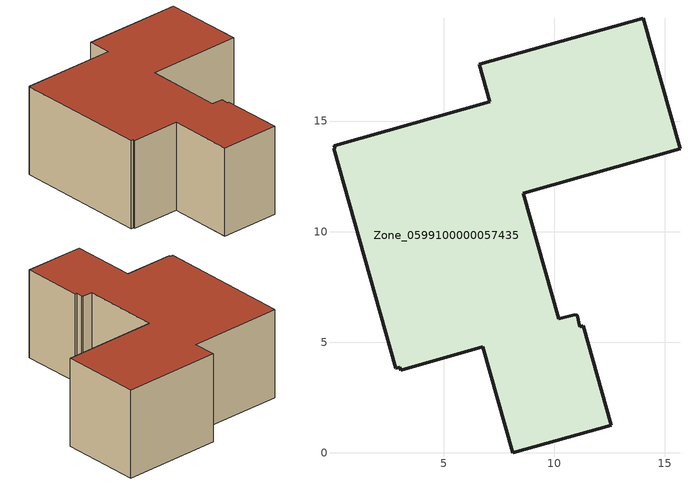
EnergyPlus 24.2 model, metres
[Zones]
Zone_0599100000057435
 floor ground (C_G): 3.06,3.74 3.02,3.87 2.84,3.83 0.03,13.77 0.08,13.78 0.05,13.88 7.1,15.87 6.62,17.56 14.02,19.65 15.69,13.74 8.6,11.74 10.2,6.05 10.94,6.25 11.04,6.22 11.16,5.7 11.31,5.74 12.58,1.25 8.13,0 6.78,4.79 z0
 wall outside (C_F): 7.1,15.87 0.05,13.88 0.08,13.78 0.03,13.77 2.84,3.83 3.02,3.87 3.06,3.74 6.78,4.79 8.13,0 12.58,1.25 11.31,5.74 11.16,5.7 11.04,6.22 10.94,6.25 10.2,6.05 8.6,11.74 15.69,13.74 14.02,19.65 6.62,17.56 7.1,15.87 z0:6.88
 roof outside (C_R): 3.02,3.87 3.06,3.74 6.78,4.79 8.13,0 12.58,1.25 11.31,5.74 11.16,5.7 11.04,6.22 10.94,6.25 10.2,6.05 8.6,11.74 15.69,13.74 14.02,19.65 6.62,17.56 7.1,15.87 0.05,13.88 0.08,13.78 0.03,13.77 2.84,3.83 z6.88
[BUILDING]
Pand.0599100000057435: North Axis=0; Terrain=City; Loads Convergence Tolerance Value=0.04; Temperature Convergence Tolerance Value=0.4; Solar Distribution=FullExterior; Maximum Number of Warmup Days=25; Minimum Number of Warmup Days=1
[Site:Location]
Rotterdam.The.Hague.AP_ZH_NLD Design_Conditions: Latitude=51.96; Longitude=4.45; Time Zone=1; Elevation=-4.5
[SITE:GROUNDTEMPERATURE:BUILDINGSURFACE]
18, 18, 18, 18, 18, 18, 18, 18, 18, 18, 18, 18
[MATERIAL] Thermal Absorptance=0.9; Solar Absorptance=0.7; Visible Absorptance=0.7
Name | Roughness | Thickness | Conductivity | Density | Specific Heat
G.D.1965 | MediumSmooth | 0.15 | 1 | 540 | 1210
F.D.1965 | Rough | 0.3 | 0.857143 | 1920 | 840
R.D.1965 | MediumRough | 0.2 | 0.08 | 1500 | 1000
[CONSTRUCTION]
C_G: G.D.1965
C_F: F.D.1965
C_R: R.D.1965
[ZONE]
Zone_0599100000057435: Type=1; Multiplier=1; Ceiling Height=Autocalculate; Volume=Autocalculate; Floor Area=autocalculate; Part of Total Floor Area=Yes
[ZONEINFILTRATION:DESIGNFLOWRATE]
Infil_Zone_0599100000057435: Zone or ZoneList or Space or SpaceList=Zone_0599100000057435; Schedule=AlwaysOn; Design Flow Rate Calculation Method=Flow/Area; Flow Rate per Floor Area=0.0042; Constant Term Coefficient=1; Temperature Term Coefficient=0; Velocity Term Coefficient=0; Velocity Squared Term Coefficient=0
[HVACTEMPLATE:ZONE:IDEALLOADSAIRSYSTEM]
Zone_0599100000057435: Maximum Heating Supply Air Temperature=50; Minimum Cooling Supply Air Temperature=13; Maximum Heating Supply Air Humidity Ratio=0.0156; Minimum Cooling Supply Air Humidity Ratio=0.0077; Heating Limit=NoLimit; Cooling Limit=NoLimit; Dehumidification Control Type=ConstantSensibleHeatRatio; Cooling Sensible Heat Ratio=0.7; Dehumidification Setpoint=60; Humidification Control Type=None; Humidification Setpoint=30; Outdoor Air Method=None; Outdoor Air Flow Rate per Person=0.00944; Outdoor Air Flow Rate per Zone Floor Area=0; Outdoor Air Flow Rate per Zone=0; Demand Controlled Ventilation Type=None; Outdoor Air Economizer Type=NoEconomizer; Heat Recovery Type=None; Sensible Heat Recovery Effectiveness=0.7; Latent Heat Recovery Effectiveness=0.65
[ZONECONTROL:THERMOSTAT]
ThermostatControl_Zone_0599100000057435: Zone or ZoneList=Zone_0599100000057435; Control Type Schedule=DualSetpointControlType; Control 1=Thermostat_Zone_0599100000057435; Temperature Difference Between Cutout And Setpoint=0
[THERMOSTATSETPOINT:DUALSETPOINT]
Thermostat_Zone_0599100000057435: Heating Setpoint Temperature Schedule=HeatingSetpoint_Zone_0599100000057435; Cooling Setpoint Temperature Schedule=CoolingSetpoint_Zone_0599100000057435
[SCHEDULE:COMPACT]
HeatingSetpoint_Zone_0599100000057435: Through: 12/31, For: AllDays, Until: 24:00, 21
CoolingSetpoint_Zone_0599100000057435: Through: 12/31, For: AllDays, Until: 24:00, 24
DualSetpointControlType: Through: 12/31, For: AllDays, Until: 24:00, 4
AlwaysOn: Through: 12/31, For: AllDays, Until: 24:00, 1
